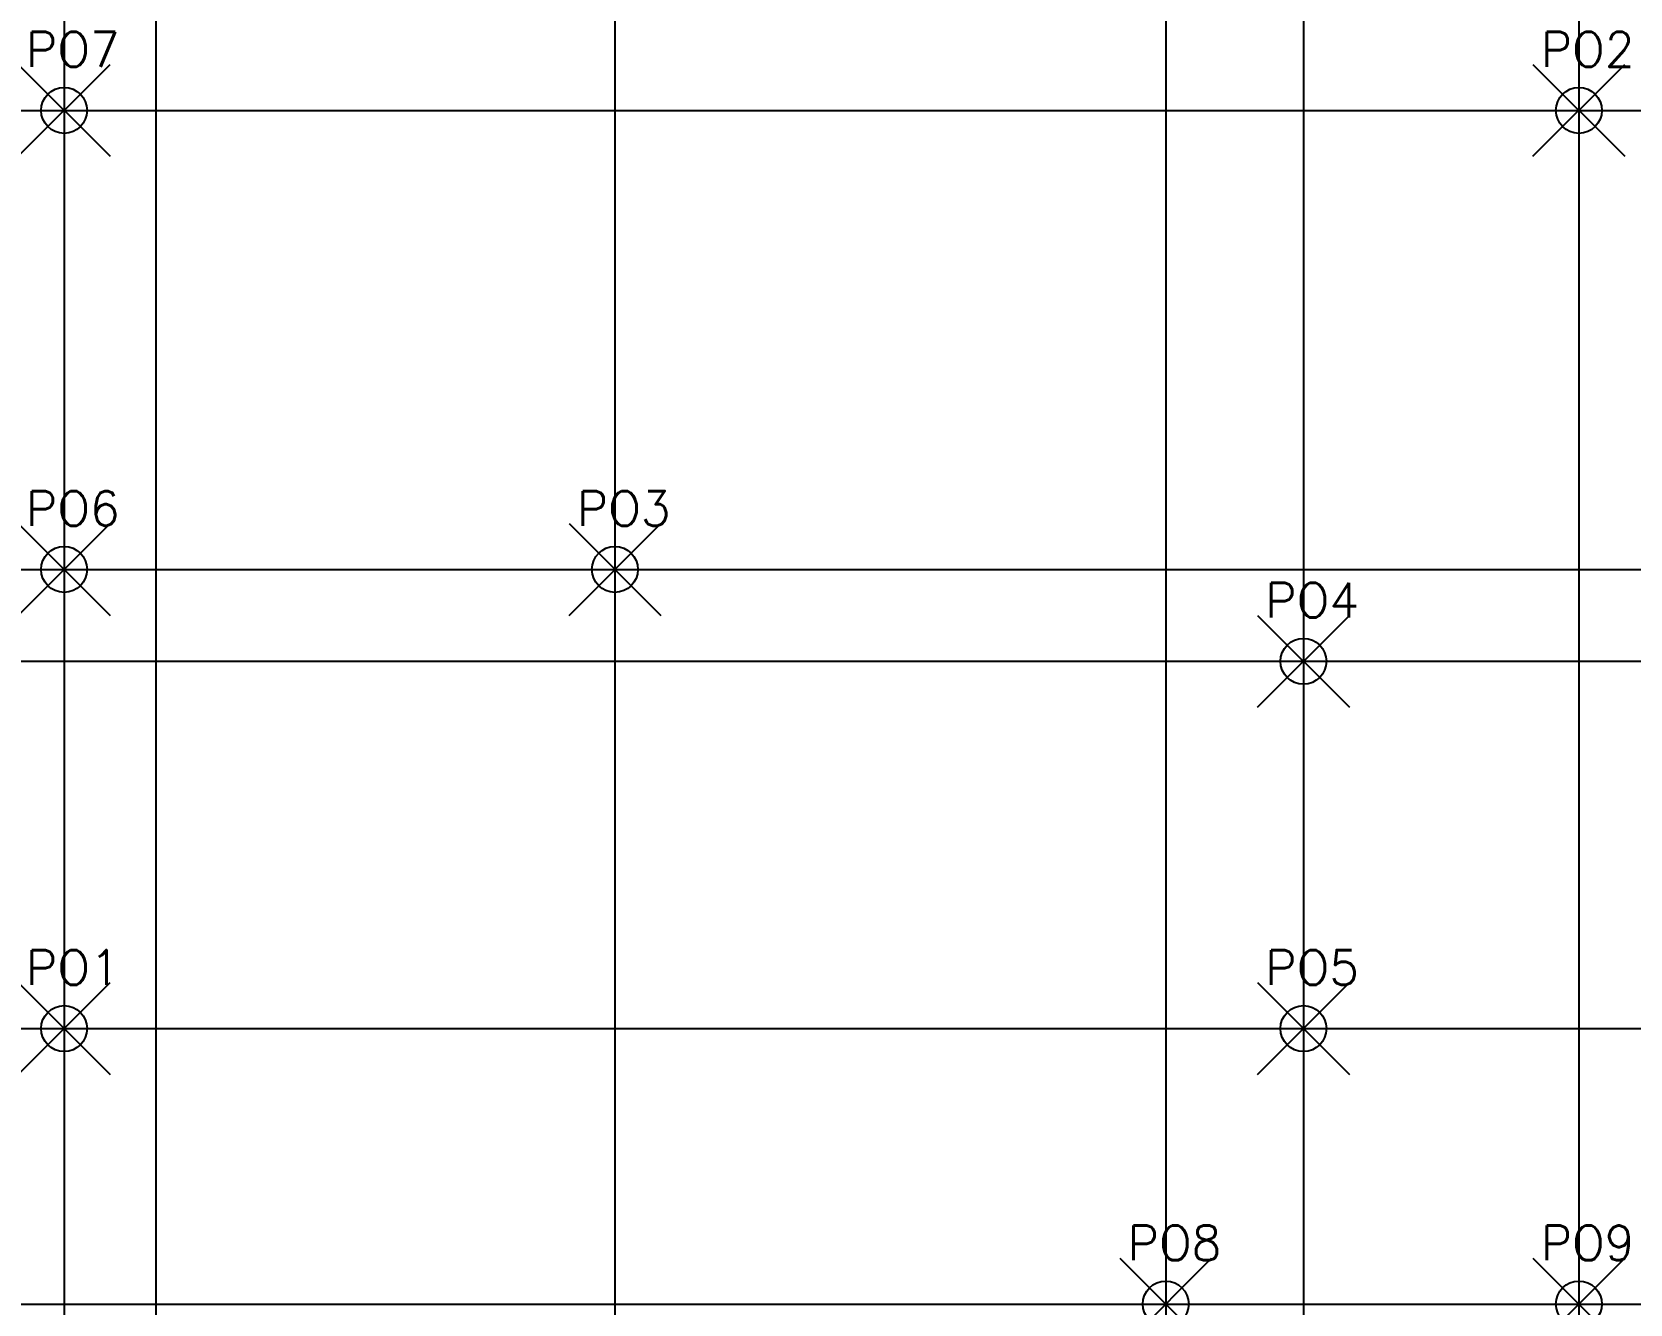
# Model space of a CAD drawing. Header units: inches. Extents: x 39.3 to 74.1, y 24 to 51.7.
import ezdxf

# ---------------------------------------------------------------- set-up
doc = ezdxf.new("R2010")
doc.units = ezdxf.units.IN
doc.header["$MEASUREMENT"] = 0
doc.header["$PDMODE"] = 35
doc.layers.add('PointLayer', color=172, linetype='Continuous')
doc.layers.add('TextLayer', color=1, linetype='Continuous')
doc.styles.get("Standard").update_dxf_attribs({"font": 'txt', "bigfont": 'gbcbig.shx'})

msp = doc.modelspace()

# ---------------------------------------------------------------- linework, layer by layer
at = {"layer": 'PointLayer'}
for p in [(40, 50), (73, 50), (40, 40), (52, 40), (67, 38), (40, 30), (67, 30), (64, 24), (73, 24)]:
    msp.add_point(p, dxfattribs=at)
at = {"layer": 'TextLayer'}
for p, direction in [((40, 30), (0, -1)), ((42, 30), (0, -1)), ((52, 30), (0, -1)), ((64, 30), (0, -1)), ((67, 30), (0, -1)), ((73, 30), (0, -1)), ((40, 50), (1, 0)), ((40, 40), (1, 0)), ((40, 38), (1, 0)), ((40, 30), (1, 0)), ((40, 24), (1, 0))]:
    msp.add_xline(p, direction, dxfattribs=at)

# ---------------------------------------------------------------- texts
for s, p in [('PO7', (39.17, 50.952)), ('PO2', (72.17, 50.952)), ('PO6', (39.17, 40.952)), ('PO3', (51.17, 40.952)), ('PO4', (66.17, 38.952)), ('PO1', (39.17, 30.952)), ('PO5', (66.17, 30.952)), ('PO8', (63.17, 24.952)), ('PO9', (72.17, 24.952))]:
    msp.add_text(s, height=0.7564, dxfattribs=at).set_placement(p)

doc.saveas('drawing.dxf')
